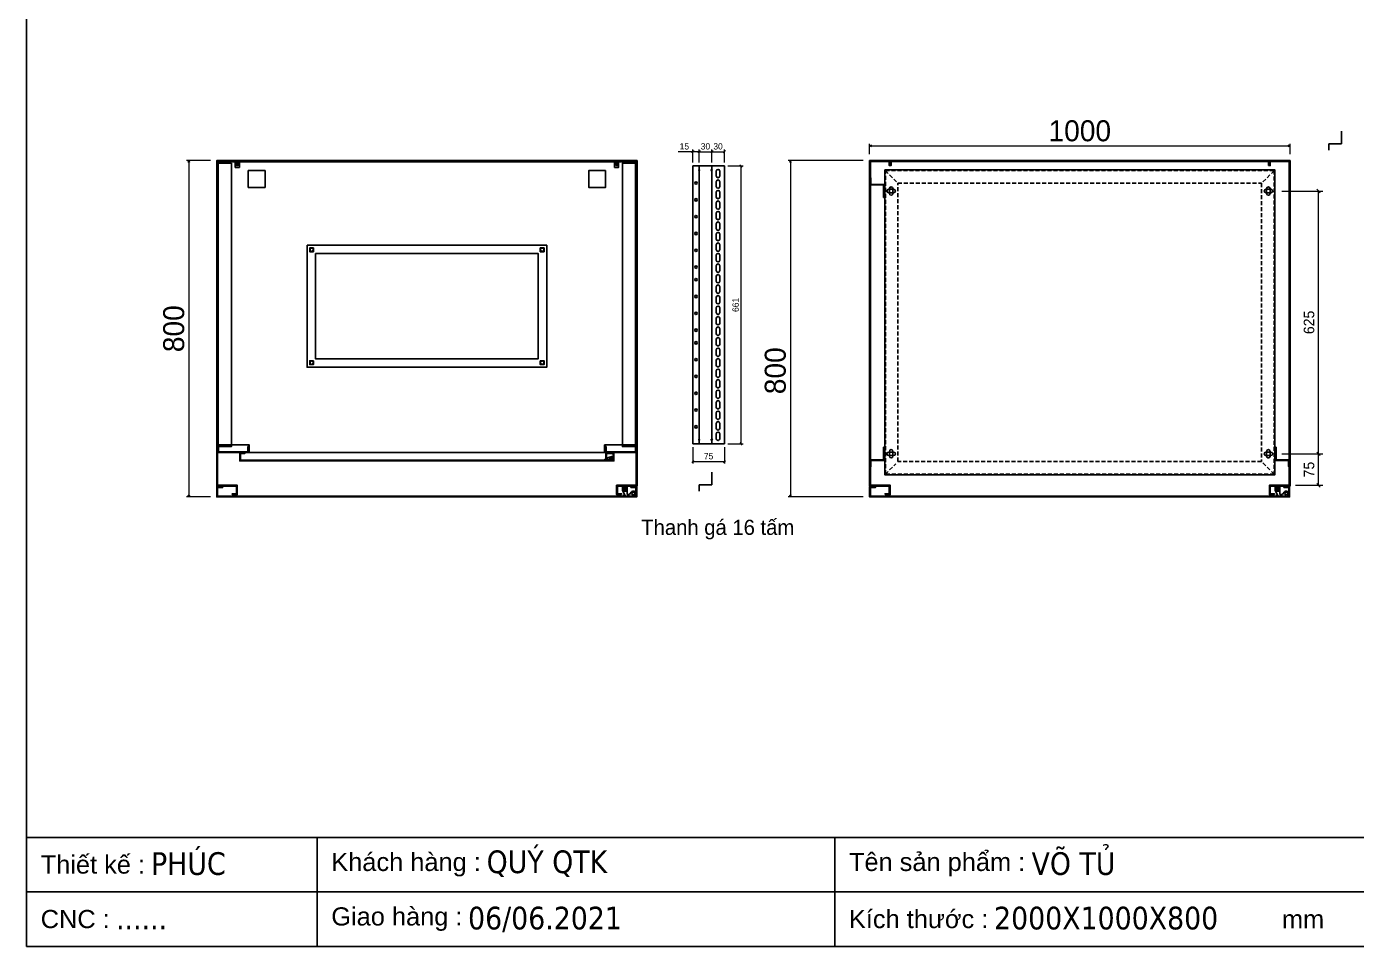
# Model space of a CAD drawing. Header units: millimetres. Extents: x 0 to 6415, y 0 to 4536.
# Drawn here: x 0 to 3163, y 0 to 2188 of the extents above; entities that cross this region are included whole.
import ezdxf
from ezdxf.enums import TextEntityAlignment as Align

# ---------------------------------------------------------------- set-up
doc = ezdxf.new("R2010")
doc.units = ezdxf.units.MM
doc.linetypes.add('HIDDEN2', pattern=[4.7625, 3.175, -1.5875])
for name, color, linetype in [('CNC', 7, 'Continuous'), ('DIM', 253, 'Continuous'), ('Ghi chu', 7, 'Continuous')]:
    doc.layers.add(name, color=color, linetype=linetype)
doc.styles.add('Arial', font='arial.ttf')
doc.styles.add('Tahoma (Input Text)', font='tahoma.ttf')
doc.dimstyles.new('CNC', dxfattribs={"dimtxt": 50, "dimasz": 5, "dimexe": 5, "dimexo": 15, "dimgap": 10, "dimtad": 1, "dimdec": 0, "dimtxsty": 'Standard', "dimblk": 'OPEN30', "dimcen": 10, "dimclrd": 5, "dimclre": 5, "dimclrt": 3, "dimazin": 3, "dimtfac": 1, "dimtdec": 0, "dimtmove": 0, "dimatfit": 3, "dimldrblk": 'ARCHTICK', "dimlwd": 9, "dimlwe": 9})
doc.dimstyles.new('Dim-15', dxfattribs={"dimtxt": 15, "dimasz": 5, "dimexe": 5, "dimexo": 8, "dimgap": 5, "dimtad": 1, "dimdec": 0, "dimtxsty": 'Standard', "dimblk": 'OBLIQUE', "dimcen": 10, "dimclrd": 5, "dimclre": 5, "dimclrt": 3, "dimazin": 3, "dimtfac": 1, "dimtdec": 0, "dimtmove": 0, "dimatfit": 3, "dimldrblk": 'OBLIQUE', "dimlwd": 9, "dimlwe": 9})
doc.dimstyles.new('Dim-25', dxfattribs={"dimtxt": 25, "dimasz": 8, "dimexe": 10, "dimexo": 15, "dimgap": 10, "dimtad": 1, "dimdec": 0, "dimtxsty": 'Standard', "dimblk": 'OBLIQUE', "dimcen": 10, "dimclrd": 5, "dimclre": 5, "dimclrt": 3, "dimazin": 3, "dimtfac": 1, "dimtdec": 0, "dimtmove": 0, "dimatfit": 3, "dimldrblk": 'OBLIQUE', "dimlwd": 9, "dimlwe": 9})

# ---------------------------------------------------------------- blocks, each defined once
blk = doc.blocks.new('HL011-1-4')
h = blk.add_hatch()
h.set_pattern_fill('ANSI31', color=2, scale=0.5, style=0)
h.paths.add_polyline_path([(2.5, 0), (8.5, 0), (8.5, 12), (2.5, 12)])
at = {"color": 1}
for p, q in [((7, 23.5), (0, 10)), ((0, 0), (0, 10)), ((11, 0), (0, 0)), ((7, 23.5), (26, 23.5)), ((11, 0), (11, 19.5)), ((11, 19.5), (17, 19.5)), ((17, 19.5), (21.2, 13.9))]:
    blk.add_line(p, q, dxfattribs=at)
at = {"color": 2}
blk.add_lwpolyline([(2.5, 0), (2.5, 12), (8.5, 12), (8.5, 0)], dxfattribs=at)
at = {"color": 1}
blk.add_lwpolyline([(5.7, 21), (3, 21), (3, 23.5), (7, 23.5)], dxfattribs=at)
blk.add_circle((26, 17.5), 3.5, dxfattribs=at)
blk.add_arc((26, 17.5), 6, 216.8699, 90, dxfattribs=at)
blk = doc.blocks.new('*D3')
at = {"color": 0, "linetype": 'ByBlock', "lineweight": -2}
for p, q in [((2005, 1903.9), (2010, 1905.3)), ((2010, 1902.6), (2005, 1903.9)), ((2005, 1903.9), (2010, 1903.9)), ((3000, 1905.3), (3005, 1903.9)), ((3005, 1903.9), (3000, 1902.6)), ((3005, 1903.9), (3000, 1903.9))]:
    blk.add_line(p, q, dxfattribs=at)
at = {"layer": 'Defpoints', "color": 0, "transparency": 16777216}
for p in [(3005, 1903.9), (2005, 1869.1), (3005, 1869.1)]:
    blk.add_point(p, dxfattribs=at)
at = {"layer": 'DIM', "color": 5, "lineweight": 9, "transparency": 16777216}
for p, q in [((2005, 1884.1), (2005, 1908.9)), ((2010, 1903.9), (3000, 1903.9)), ((3005, 1884.1), (3005, 1908.9))]:
    blk.add_line(p, q, dxfattribs=at)
at = {"layer": 'DIM', "color": 3, "transparency": 16777216, "insert": (2505, 1939.5), "char_height": 50, "attachment_point": 5}
blk.add_mtext('1000', dxfattribs=at)
blk = doc.blocks.new('_ArchTick')
at = {"color": 0, "const_width": 0.15}
blk.add_lwpolyline([(-0.5, -0.5), (0.5, 0.5)], dxfattribs=at)
blk = doc.blocks.new('_Open30')
at = {"color": 0, "linetype": 'ByBlock', "lineweight": -2}
for p, q in [((-1, 0.27), (0, 0)), ((0, 0), (-1, -0.27)), ((0, 0), (-1, 0))]:
    blk.add_line(p, q, dxfattribs=at)
blk = doc.blocks.new('*D4')
at = {"color": 0, "linetype": 'ByBlock', "lineweight": -2}
for p, q in [((1815.2, 1864.1), (1816.6, 1869.1)), ((1816.6, 1869.1), (1817.9, 1864.1)), ((1816.6, 1869.1), (1816.6, 1864.1)), ((1816.6, 1069.1), (1815.2, 1074.1)), ((1817.9, 1074.1), (1816.6, 1069.1)), ((1816.6, 1069.1), (1816.6, 1074.1))]:
    blk.add_line(p, q, dxfattribs=at)
at = {"layer": 'Defpoints', "color": 0, "transparency": 16777216}
for p in [(2005, 1869.1), (1816.6, 1069.1), (2005, 1069.1)]:
    blk.add_point(p, dxfattribs=at)
at = {"layer": 'DIM', "color": 5, "lineweight": 9, "transparency": 16777216}
for p, q in [((1990, 1869.1), (1811.6, 1869.1)), ((1816.6, 1864.1), (1816.6, 1074.1)), ((1990, 1069.1), (1811.6, 1069.1))]:
    blk.add_line(p, q, dxfattribs=at)
at = {"layer": 'DIM', "color": 3, "transparency": 16777216, "insert": (1781, 1369.1), "char_height": 50, "attachment_point": 5, "rotation": 90}
blk.add_mtext('800', dxfattribs=at)
blk = doc.blocks.new('*D11')
at = {"color": 0, "linetype": 'ByBlock', "lineweight": -2}
for p, q in [((384.4, 1864.1), (385.7, 1869.1)), ((385.7, 1869.1), (387.1, 1864.1)), ((385.7, 1869.1), (385.7, 1864.1)), ((385.7, 1069.1), (384.4, 1074.1)), ((387.1, 1074.1), (385.7, 1069.1)), ((385.7, 1069.1), (385.7, 1074.1))]:
    blk.add_line(p, q, dxfattribs=at)
at = {"layer": 'Defpoints', "color": 0, "transparency": 16777216}
for p in [(452.1, 1869.1), (385.7, 1069.1), (452.1, 1069.1)]:
    blk.add_point(p, dxfattribs=at)
at = {"layer": 'DIM', "color": 5, "lineweight": 9, "transparency": 16777216}
for p, q in [((437.1, 1869.1), (380.7, 1869.1)), ((385.7, 1864.1), (385.7, 1074.1)), ((437.1, 1069.1), (380.7, 1069.1))]:
    blk.add_line(p, q, dxfattribs=at)
at = {"layer": 'DIM', "color": 3, "transparency": 16777216, "insert": (350.2, 1469.1), "char_height": 50, "attachment_point": 5, "rotation": 90}
blk.add_mtext('800', dxfattribs=at)
blk = doc.blocks.new('HL036-1-2')
at = {"layer": 'Ghi chu', "color": 1}
for p, q in [((-3, 17.8), (-18.9, 17.8)), ((-18.9, 15.8), (-18.9, 17.8)), ((-12.1, 15.8), (-18.9, 15.8)), ((-16.4, 1), (-16.4, 14)), ((-15.6, 15), (-3.9, 17.7)), ((0, 0), (-15.4, 0)), ((-14.4, 3), (-14.4, 11.9)), ((0, 2), (-13.4, 2)), ((-13.1, 12.8), (-4.3, 9.8)), ((-6.2, 2), (-6.2, 0)), ((-1.2, 2), (-1.2, 0)), ((0, 0), (0, 2))]:
    blk.add_line(p, q, dxfattribs=at)
for radius in [4.1, 2.1]:
    blk.add_circle((-3, 13.7), radius, dxfattribs=at)
for centre, start, end in [((-15.4, 14), 102.9616, 180), ((-15.4, 1), 180, 270), ((-13.4, 11.9), 71.3254, 180), ((-13.4, 3), 180, 270)]:
    blk.add_arc(centre, 1, start, end, dxfattribs=at)
blk = doc.blocks.new('khungtenAsean2')
at = {"color": 7}
for p, q in [((2970, -1980), (0, -1980)), ((320, -1980), (320, -2100)), ((890, -1980), (890, -2100)), ((2020, -2040), (0, -2040))]:
    blk.add_line(p, q, dxfattribs=at)
blk.add_lwpolyline([(0, 0), (2970, 0), (2970, -2100), (0, -2100)], close=True, dxfattribs=at)
at = {"color": 2, "char_height": 20, "width": 917.634, "attachment_point": 4, "style": 'Arial'}
for s, insert in [('  Thiết kế :', (0, -2010)), ('  Khách hàng :', (320, -2010)), ('  Tên sản phẩm :', (890, -2010)), ('  CNC :', (0, -2070)), ('  Giao hàng :', (320, -2070)), ('  Kích thước :', (890, -2070)), ('mm', (1382.3, -2070))]:
    blk.add_mtext(s, dxfattribs=dict(at, insert=insert))
at = {"color": 1, "style": 'Tahoma (Input Text)', "flags": 8}
for tag, p in [('#01', (137.1, -2021.3)), ('#03', (506.6, -2019.3)), ('#05', (1106.6, -2021.3)), ('#07', (1834.7, -2021.3)), ('#09', (2146.7, -2021.3)), ('#02', (98.5, -2081.3)), ('#04', (486.1, -2081.3)), ('#06', (1065.3, -2081.3)), ('#08', (1817.4, -2081.3)), ('#10', (2146.7, -2081.3))]:
    blk.add_attdef(tag, p, '', height=25, dxfattribs=at)
blk.add_attdef('#11', text='', height=25, dxfattribs=at).set_placement((2915, -2067.3), align=Align.CENTER)
blk = doc.blocks.new('*D18')
at = {"color": 0, "linetype": 'ByBlock', "lineweight": -2}
for p, q in [((3077, 1167.6), (3069, 1175.6)), ((3069, 1100.6), (3077, 1092.6))]:
    blk.add_line(p, q, dxfattribs=at)
at = {"layer": 'Defpoints', "color": 0, "ltscale": 3, "transparency": 16777216}
for p in [(2970.6, 1171.6), (3073, 1171.6), (3003, 1096.6)]:
    blk.add_point(p, dxfattribs=at)
at = {"layer": 'DIM', "color": 5, "lineweight": 9, "ltscale": 3, "transparency": 16777216}
for p, q in [((2985.6, 1171.6), (3083, 1171.6)), ((3073, 1096.6), (3073, 1171.6)), ((3018, 1096.6), (3083, 1096.6))]:
    blk.add_line(p, q, dxfattribs=at)
at = {"layer": 'DIM', "color": 3, "ltscale": 3, "transparency": 16777216, "insert": (3050.3, 1134.1), "char_height": 25, "attachment_point": 5, "rotation": 90}
blk.add_mtext('75', dxfattribs=at)
blk = doc.blocks.new('_Oblique')
at = {"color": 0, "linetype": 'ByBlock', "lineweight": -2}
blk.add_line((-0.5, -0.5), (0.5, 0.5), dxfattribs=at)
blk = doc.blocks.new('*D19')
at = {"color": 0, "linetype": 'ByBlock', "lineweight": -2}
for p, q in [((3077, 1792.6), (3069, 1800.6)), ((3069, 1175.6), (3077, 1167.6))]:
    blk.add_line(p, q, dxfattribs=at)
at = {"layer": 'Defpoints', "color": 0, "ltscale": 3, "transparency": 16777216}
for p in [(2970.6, 1796.6), (3073, 1796.6), (2970.6, 1171.6)]:
    blk.add_point(p, dxfattribs=at)
at = {"layer": 'DIM', "color": 5, "lineweight": 9, "ltscale": 3, "transparency": 16777216}
for p, q in [((2985.6, 1796.6), (3083, 1796.6)), ((3073, 1171.6), (3073, 1796.6)), ((2985.6, 1171.6), (3083, 1171.6))]:
    blk.add_line(p, q, dxfattribs=at)
at = {"layer": 'DIM', "color": 3, "ltscale": 3, "transparency": 16777216, "insert": (3050.3, 1484.1), "char_height": 25, "attachment_point": 5, "rotation": 90}
blk.add_mtext('625', dxfattribs=at)
blk = doc.blocks.new('ovan8.5x20')
at = {"layer": 'CNC', "color": 2, "lineweight": -3}
for p, q in [((5.7, 4.2), (-5.8, 4.2)), ((-5.8, -4.2), (5.7, -4.2))]:
    blk.add_line(p, q, dxfattribs=at)
for centre, start, end in [((-5.8, 0), 90, 270), ((5.7, 0), 270, 90)]:
    blk.add_arc(centre, 4.25, start, end, dxfattribs=at)
blk = doc.blocks.new('*D25')
at = {"color": 0, "linetype": 'ByBlock', "lineweight": -2}
for p, q in [((1701.6, 1853.6), (1696.6, 1858.6)), ((1696.6, 1197.6), (1701.6, 1192.6))]:
    blk.add_line(p, q, dxfattribs=at)
at = {"layer": 'Defpoints', "color": 0, "transparency": 16777216}
for p in [(1659.6, 1856.1), (1659.6, 1195.1), (1699.1, 1195.1)]:
    blk.add_point(p, dxfattribs=at)
at = {"layer": 'DIM', "color": 5, "lineweight": 9, "transparency": 16777216}
for p, q in [((1667.6, 1856.1), (1704.1, 1856.1)), ((1699.1, 1856.1), (1699.1, 1195.1)), ((1667.6, 1195.1), (1704.1, 1195.1))]:
    blk.add_line(p, q, dxfattribs=at)
at = {"layer": 'DIM', "color": 3, "transparency": 16777216, "insert": (1686.4, 1525.6), "char_height": 15, "attachment_point": 5, "rotation": 90}
blk.add_mtext('661', dxfattribs=at)
blk = doc.blocks.new('*D26')
at = {"color": 0, "linetype": 'ByBlock', "lineweight": -2}
for p, q in [((1587.1, 1155.8), (1582.1, 1150.8)), ((1657.1, 1150.8), (1662.1, 1155.8))]:
    blk.add_line(p, q, dxfattribs=at)
at = {"layer": 'Defpoints', "color": 0, "transparency": 16777216}
for p in [(1584.6, 1195.1), (1659.6, 1195.1), (1659.6, 1153.3)]:
    blk.add_point(p, dxfattribs=at)
at = {"layer": 'DIM', "color": 5, "lineweight": 9, "transparency": 16777216}
for p, q in [((1584.6, 1187.1), (1584.6, 1148.3)), ((1659.6, 1187.1), (1659.6, 1148.3)), ((1584.6, 1153.3), (1659.6, 1153.3))]:
    blk.add_line(p, q, dxfattribs=at)
at = {"layer": 'DIM', "color": 3, "transparency": 16777216, "insert": (1622.1, 1165.9), "char_height": 15, "attachment_point": 5}
blk.add_mtext('75', dxfattribs=at)
blk = doc.blocks.new('*D27')
at = {"color": 0, "linetype": 'ByBlock', "lineweight": -2}
for p, q in [((1602.1, 1892.6), (1597.1, 1887.6)), ((1627.1, 1887.6), (1632.1, 1892.6))]:
    blk.add_line(p, q, dxfattribs=at)
at = {"layer": 'Defpoints', "color": 0, "transparency": 16777216}
for p in [(1629.6, 1890.1), (1599.6, 1856.1), (1629.6, 1856.1)]:
    blk.add_point(p, dxfattribs=at)
at = {"layer": 'DIM', "color": 5, "lineweight": 9, "transparency": 16777216}
for p, q in [((1599.6, 1864.1), (1599.6, 1895.1)), ((1599.6, 1890.1), (1629.6, 1890.1)), ((1629.6, 1864.1), (1629.6, 1895.1))]:
    blk.add_line(p, q, dxfattribs=at)
at = {"layer": 'DIM', "color": 3, "transparency": 16777216, "insert": (1614.6, 1902.7), "char_height": 15, "attachment_point": 5}
blk.add_mtext('30', dxfattribs=at)
blk = doc.blocks.new('*D28')
at = {"color": 0, "linetype": 'ByBlock', "lineweight": -2}
for p, q in [((1632.1, 1892.6), (1627.1, 1887.6)), ((1657.1, 1887.6), (1662.1, 1892.6))]:
    blk.add_line(p, q, dxfattribs=at)
at = {"layer": 'Defpoints', "color": 0, "transparency": 16777216}
for p in [(1659.6, 1890.1), (1629.6, 1856.1), (1659.6, 1856.1)]:
    blk.add_point(p, dxfattribs=at)
at = {"layer": 'DIM', "color": 5, "lineweight": 9, "transparency": 16777216}
for p, q in [((1629.6, 1864.1), (1629.6, 1895.1)), ((1629.6, 1890.1), (1659.6, 1890.1)), ((1659.6, 1864.1), (1659.6, 1895.1))]:
    blk.add_line(p, q, dxfattribs=at)
at = {"layer": 'DIM', "color": 3, "transparency": 16777216, "insert": (1644.6, 1902.7), "char_height": 15, "attachment_point": 5}
blk.add_mtext('30', dxfattribs=at)
blk = doc.blocks.new('*D29')
at = {"color": 0, "linetype": 'ByBlock', "lineweight": -2}
for p, q in [((1587.1, 1892.6), (1582.1, 1887.6)), ((1597.1, 1887.6), (1602.1, 1892.6))]:
    blk.add_line(p, q, dxfattribs=at)
at = {"layer": 'Defpoints', "color": 0, "transparency": 16777216}
for p in [(1584.6, 1890.1), (1584.6, 1856.1), (1599.6, 1856.1)]:
    blk.add_point(p, dxfattribs=at)
at = {"layer": 'DIM', "color": 5, "lineweight": 9, "transparency": 16777216}
for p, q in [((1584.6, 1890.1), (1549.4, 1890.1)), ((1584.6, 1864.1), (1584.6, 1895.1)), ((1599.6, 1890.1), (1584.6, 1890.1)), ((1599.6, 1864.1), (1599.6, 1895.1))]:
    blk.add_line(p, q, dxfattribs=at)
at = {"layer": 'DIM', "color": 3, "transparency": 16777216, "insert": (1564.5, 1902.7), "char_height": 15, "attachment_point": 5}
blk.add_mtext('15', dxfattribs=at)
blk = doc.blocks.new('f3daunguoc')
at = {"layer": 'CNC', "color": 2, "lineweight": -3}
blk.add_circle((0, 0), 1.5, dxfattribs=at)
blk = doc.blocks.new('f2dauxuoi')
at = {"layer": 'CNC', "color": 2, "lineweight": -3}
blk.add_circle((0, 0), 1, dxfattribs=at)

msp = doc.modelspace()

# ---------------------------------------------------------------- linework, layer by layer
at = {"color": 7}
for p, q in [((3127.7, 1908.9), (3127.7, 1938.9)), ((3097.7, 1908.9), (3127.7, 1908.9)), ((3097.7, 1908.9), (3097.7, 1893.9)), ((1584.6, 1856.1), (1659.6, 1856.1)), ((1584.6, 1195.1), (1584.6, 1856.1)), ((1599.6, 1195.1), (1599.6, 1856.1)), ((1629.6, 1195.1), (1629.6, 1856.1)), ((1659.6, 1856.1), (1659.6, 1195.1)), ((1659.6, 1195.1), (1584.6, 1195.1)), ((1629.6, 1097.6), (1629.6, 1127.6)), ((1599.6, 1097.6), (1629.6, 1097.6)), ((1599.6, 1097.6), (1599.6, 1082.6))]:
    msp.add_line(p, q, dxfattribs=at)
at = {"color": 3, "linetype": 'HIDDEN2', "ltscale": 3}
for p, q in [((2042.5, 1845.1), (2072.5, 1815.1)), ((2967.5, 1845.1), (2937.5, 1815.1)), ((2042.5, 1123.1), (2067.5, 1148.1)), ((2967.5, 1123.1), (2937.5, 1153.1))]:
    msp.add_line(p, q, dxfattribs=at)
at = {"color": 3, "ltscale": 3}
for p, q in [((529.6, 1174.6), (529.6, 1174.6)), ((1374.6, 1174.6), (1374.6, 1174.6))]:
    msp.add_line(p, q, dxfattribs=at)
at = {"color": 7}
for points in [[(489.1, 1074.6), (501.1, 1074.6), (501.1, 1096.6), (454.1, 1096.6), (454.1, 1867.1), (499.1, 1867.1), (499.1, 1857.1), (501.1, 1857.1), (501.1, 1857.1), (501.1, 1857.1), (501.1, 1857.1), (501.1, 1857.1), (501.1, 1869.1), (452.1, 1869.1), (452.1, 1094.6), (499.1, 1094.6), (499.1, 1076.6), (489.1, 1076.6)], [(1401.1, 1857.1), (1401.1, 1867.1), (503.1, 1867.1), (503.1, 1857.1), (501.1, 1857.1), (501.1, 1869.1), (1403.1, 1869.1), (1403.1, 1857.1)], [(1415.1, 1074.6), (1403.1, 1074.6), (1403.1, 1096.6), (1450.1, 1096.6), (1450.1, 1867.1), (1405.1, 1867.1), (1405.1, 1857.1), (1403.1, 1857.1), (1403.1, 1857.1), (1403.1, 1857.1), (1403.1, 1857.1), (1403.1, 1857.1), (1403.1, 1869.1), (1452.1, 1869.1), (1452.1, 1094.6), (1405.1, 1094.6), (1405.1, 1076.6), (1415.1, 1076.6)], [(2042, 1074.6), (2054, 1074.6), (2054, 1096.6), (2007, 1096.6), (2007, 1867.1), (2052, 1867.1), (2052, 1857.1), (2054, 1857.1), (2054, 1857.1), (2054, 1857.1), (2054, 1857.1), (2054, 1857.1), (2054, 1869.1), (2005, 1869.1), (2005, 1094.6), (2052, 1094.6), (2052, 1076.6), (2042, 1076.6)], [(2954, 1857.1), (2954, 1867.1), (2056, 1867.1), (2056, 1857.1), (2054, 1857.1), (2054, 1869.1), (2956, 1869.1), (2956, 1857.1)], [(2968, 1074.6), (2956, 1074.6), (2956, 1096.6), (3003, 1096.6), (3003, 1867.1), (2958, 1867.1), (2958, 1857.1), (2956, 1857.1), (2956, 1857.1), (2958, 1857.1), (2958, 1857.1), (2956, 1857.1), (2956, 1869.1), (3005, 1869.1), (3005, 1094.6), (2958, 1094.6), (2958, 1076.6), (2968, 1076.6)], [(1437.1, 1091.1), (1449.1, 1091.1), (1449.1, 1071.1), (454.1, 1071.1), (454.1, 1091.1), (466.1, 1091.1), (466.1, 1093.1), (452.1, 1093.1), (452.1, 1069.1), (1451.1, 1069.1), (1451.1, 1093.1), (1437.1, 1093.1)], [(2990, 1091.1), (3002, 1091.1), (3002, 1071.1), (2007, 1071.1), (2007, 1091.1), (2019, 1091.1), (2019, 1093.1), (2005, 1093.1), (2005, 1069.1), (3004, 1069.1), (3004, 1093.1), (2990, 1093.1)]]:
    msp.add_lwpolyline(points, close=True, dxfattribs=at)
at = {"color": 8}
for points in [[(454.1, 1862.6), (487.1, 1862.6), (487.1, 1188.6), (454.1, 1188.6)], [(1450.1, 1862.6), (1417.1, 1862.6), (1417.1, 1188.6), (1450.1, 1188.6)], [(2038.2, 1781), (2038.2, 1811), (2007, 1811), (2007, 1827.2), (2008.2, 1827.2), (2008.2, 1812.2), (2039.4, 1812.2), (2039.4, 1781)], [(2038.2, 1187.2), (2038.2, 1157.2), (2007, 1157.2), (2007, 1141), (2008.2, 1141), (2008.2, 1156), (2039.4, 1156), (2039.4, 1187.2)], [(2971.8, 1187.2), (2971.8, 1157.2), (3003, 1157.2), (3003, 1141), (3001.8, 1141), (3001.8, 1156), (2970.6, 1156), (2970.6, 1187.2)]]:
    msp.add_lwpolyline(points, close=True, dxfattribs=at)
at = {"color": 3, "ltscale": 3}
for points in [[(1398.1, 1852.6), (1408.1, 1852.6), (1408.1, 1865.6), (1448.6, 1865.6), (1448.6, 1192.6), (1374.6, 1192.6), (1374.6, 1174.6), (529.6, 1174.6), (529.6, 1192.6), (455.6, 1192.6), (455.6, 1865.6), (496.1, 1865.6), (496.1, 1852.6), (506.1, 1852.6), (506.1, 1865.6), (1398.1, 1865.6)], [(2041, 1846.6), (2969, 1846.6), (2969, 1121.6), (2041, 1121.6)]]:
    msp.add_lwpolyline(points, close=True, dxfattribs=at)
at = {"color": 2, "ltscale": 3}
for points in [[(527.1, 1845.1), (567.1, 1845.1), (567.1, 1805.1), (527.1, 1805.1)], [(1377.1, 1845.1), (1337.1, 1845.1), (1337.1, 1805.1), (1377.1, 1805.1)]]:
    msp.add_lwpolyline(points, close=True, dxfattribs=at)
at = {"color": 3, "linetype": 'HIDDEN2', "ltscale": 3}
for points in [[(2042.5, 1845.1), (2967.5, 1845.1), (2967.5, 1123.1), (2042.5, 1123.1)], [(2072.5, 1815.1), (2937.5, 1815.1), (2937.5, 1153.1), (2072.5, 1153.1)]]:
    msp.add_lwpolyline(points, close=True, dxfattribs=at)
at = {"color": 2}
for points in [[(667.1, 1667.6), (1237.1, 1667.6), (1237.1, 1377.6), (667.1, 1377.6)], [(682.3, 1652.3), (673.3, 1652.3), (673.3, 1661.3), (682.3, 1661.3)], [(687.1, 1647.6), (1217.1, 1647.6), (1217.1, 1397.6), (687.1, 1397.6)], [(1221.8, 1652.3), (1230.8, 1652.3), (1230.8, 1661.3), (1221.8, 1661.3)], [(682.3, 1392.8), (673.3, 1392.8), (673.3, 1383.8), (682.3, 1383.8)], [(1221.8, 1392.8), (1230.8, 1392.8), (1230.8, 1383.8), (1221.8, 1383.8)]]:
    msp.add_lwpolyline(points, close=True, dxfattribs=at)
at = {"color": 3}
for points in [[(526.1, 1188.6), (526.1, 1176.6), (456.1, 1176.6), (456.1, 1188.6), (454.1, 1188.6), (454.1, 1174.6), (528.1, 1174.6), (528.1, 1188.6)], [(1378.1, 1188.6), (1378.1, 1176.6), (1448.1, 1176.6), (1448.1, 1188.6), (1450.1, 1188.6), (1450.1, 1174.6), (1376.1, 1174.6), (1376.1, 1188.6)]]:
    msp.add_lwpolyline(points, close=True, dxfattribs=at)
at = {"color": 6}
msp.add_lwpolyline([(1385.1, 1174.6), (1397.1, 1174.6), (1397.1, 1154.6), (507.1, 1154.6), (507.1, 1174.6), (519.1, 1174.6), (519.1, 1172.6), (509.1, 1172.6), (509.1, 1156.6), (1395.1, 1156.6), (1395.1, 1172.6), (1385.1, 1172.6)], close=True, dxfattribs=at)
at = {"color": 2}
for centre in [(1592.1, 1815.6), (1592.1, 1775.6), (1592.1, 1735.6), (1592.1, 1695.6), (1592.1, 1655.6), (1592.1, 1615.6), (1592.1, 1585.6), (1592.1, 1545.6), (1592.1, 1505.6), (1592.1, 1465.6), (1592.1, 1435.6), (1592.1, 1395.6), (1592.1, 1355.6), (1592.1, 1315.6), (1592.1, 1275.6), (1592.1, 1235.6)]:
    msp.add_circle(centre, 3, dxfattribs=at)
at = {"color": 7}
for centre in [(677.8, 1656.8), (1226.3, 1656.8), (677.8, 1388.3), (1226.3, 1388.3)]:
    msp.add_circle(centre, 4, dxfattribs=at)

# ---------------------------------------------------------------- block references
ref = msp.add_blockref('khungtenAsean2', (0, 4536), dxfattribs=dict(at, xscale=2.159999999999854, yscale=2.159999999999854, zscale=2.159999999999854))
ref.add_attrib('#06', '2000X1000X800', (2301.1, 40.4), dxfattribs={"color": 1, "height": 54, "style": 'Tahoma (Input Text)'})
ref.add_attrib('#05', 'VÕ TỦ', (2390.3, 170), dxfattribs={"color": 1, "height": 54, "style": 'Tahoma (Input Text)'})
ref.add_attrib('#04', '06/06.2021', (1050, 40.4), dxfattribs={"color": 1, "height": 54, "style": 'Tahoma (Input Text)'})
ref.add_attrib('#03', 'QUÝ QTK', (1094.2, 174.3), dxfattribs={"color": 1, "height": 54, "style": 'Tahoma (Input Text)'})
ref.add_attrib('#02', '......', (212.7, 40.4), dxfattribs={"color": 1, "height": 54, "style": 'Tahoma (Input Text)'})
ref.add_attrib('#01', 'PHÚC', (296, 170), dxfattribs={"color": 1, "height": 54, "style": 'Tahoma (Input Text)'})
at = {"lineweight": -3, "xscale": -1}
msp.add_blockref('f2dauxuoi', (1599.6, 1846.1), dxfattribs=at)
at = {"lineweight": -3}
for name, p, rotation in [('f3daunguoc', (1629.6, 1846.1), 270), ('f2dauxuoi', (1599.6, 1205.1), 180)]:
    msp.add_blockref(name, p, dxfattribs=dict(at, rotation=rotation))
at = {"lineweight": -3, "xscale": -1, "rotation": 270}
msp.add_blockref('f3daunguoc', (1629.6, 1205.1), dxfattribs=at)
at = {"color": 7, "xscale": -1, "rotation": 180}
for name, p in [('HL036-1-2', (1394, 1174.4)), ('HL011-1-4', (1417.1, 1094.6)), ('HL011-1-4', (2970, 1094.6))]:
    msp.add_blockref(name, p, dxfattribs=at)
at = {"layer": 'CNC', "lineweight": -3, "xscale": -1}
for p, rotation in [((1644.6, 1838.1), 270), ((1644.6, 1813.1), 270), ((2953.6, 1796.6), 270), ((2953.6, 1796.6), 270), ((1644.6, 1788.1), 270), ((1644.6, 1763.1), 270), ((1644.6, 1738.1), 270), ((1644.6, 1713.1), 270), ((1644.6, 1688.1), 270), ((1644.6, 1663.1), 270), ((1644.6, 1638.1), 270), ((1644.6, 1613.1), 270), ((1644.6, 1588.1), 270), ((1644.6, 1563.1), 270), ((1644.6, 1538.1), 270), ((1644.6, 1513.1), 270), ((2056.4, 1171.6), 180), ((2056.4, 1171.6), 90), ((2056.4, 1171.6), 90)]:
    msp.add_blockref('ovan8.5x20', p, dxfattribs=dict(at, rotation=rotation))
at = {"layer": 'CNC', "lineweight": -3}
for p, rotation in [((2056.4, 1796.6), 90), ((2056.4, 1796.6), 90), ((1644.6, 1488.1), 270), ((1644.6, 1463.1), 270), ((1644.6, 1438.1), 270), ((1644.6, 1413.1), 270), ((1644.6, 1388.1), 270), ((1644.6, 1363.1), 270), ((1644.6, 1338.1), 270), ((1644.6, 1313.1), 270), ((1644.6, 1288.1), 270), ((1644.6, 1263.1), 270), ((1644.6, 1238.1), 270), ((1644.6, 1213.1), 270), ((2953.6, 1171.6), 180), ((2953.6, 1171.6), 270), ((2953.6, 1171.6), 270)]:
    msp.add_blockref('ovan8.5x20', p, dxfattribs=dict(at, rotation=rotation))
msp.add_blockref('ovan8.5x20', (2056.4, 1796.6), dxfattribs=at)
at = {"layer": 'CNC', "lineweight": -3, "xscale": -1}
msp.add_blockref('ovan8.5x20', (2953.6, 1796.6), dxfattribs=at)

# ---------------------------------------------------------------- texts
at = {"color": 2, "insert": (1643.9, 991.3), "char_height": 36, "width": 775, "attachment_point": 5}
msp.add_mtext('Thanh gá 16 tấm', dxfattribs=at)

# ---------------------------------------------------------------- dimensions: what is measured, and where the dimension line sits
at = {"layer": 'DIM'}
dim = msp.add_linear_dim(base=(3005, 1903.9), p1=(2005, 1869.1), p2=(3005, 1869.1), dimstyle='CNC', dxfattribs=at)
dim.commit()
dim.dimension.update_dxf_attribs({"geometry": '*D3', "text_midpoint": (2505, 1939.5)})
at = {"layer": 'DIM', "color": 7}
for base, p1, p2, picture, middle in [((1584.6, 1890.1), (1599.6, 1856.1), (1584.6, 1856.1), '*D29', (1564.5, 1902.7)), ((1659.6, 1153.3), (1584.6, 1195.1), (1659.6, 1195.1), '*D26', (1622.1, 1165.9))]:
    dim = msp.add_linear_dim(base=base, p1=p1, p2=p2, dimstyle='Dim-15', dxfattribs=at)
    dim.commit()
    dim.dimension.update_dxf_attribs({"geometry": picture, "text_midpoint": middle})
for base, p1, p2, picture, middle in [((1629.6, 1890.1), (1599.6, 1856.1), (1629.6, 1856.1), '*D27', (1614.6, 1890.1)), ((1659.6, 1890.1), (1629.6, 1856.1), (1659.6, 1856.1), '*D28', (1644.6, 1890.1))]:
    dim = msp.add_linear_dim(base=base, p1=p1, p2=p2, dimstyle='Dim-15', dxfattribs=at)
    dim.commit()
    dim.dimension.update_dxf_attribs({"geometry": picture, "text_midpoint": middle, "dimtype": 160})
at = {"layer": 'DIM'}
dim = msp.add_linear_dim(base=(385.7, 1069.1), p1=(452.1, 1869.1), p2=(452.1, 1069.1), angle=90, dimstyle='CNC', dxfattribs=at)
dim.commit()
dim.dimension.update_dxf_attribs({"geometry": '*D11', "text_midpoint": (350.2, 1469.1)})
dim = msp.add_linear_dim(base=(1816.6, 1069.1), p1=(2005, 1869.1), p2=(2005, 1069.1), angle=90, dimstyle='CNC', dxfattribs=at)
dim.commit()
dim.dimension.update_dxf_attribs({"geometry": '*D4', "text_midpoint": (1816.6, 1369.1), "dimtype": 160})
at = {"layer": 'DIM', "color": 7}
dim = msp.add_linear_dim(base=(1699.1, 1195.1), p1=(1659.6, 1856.1), p2=(1659.6, 1195.1), angle=90, dimstyle='Dim-15', dxfattribs=at)
dim.commit()
dim.dimension.update_dxf_attribs({"geometry": '*D25', "text_midpoint": (1686.4, 1525.6)})
at = {"layer": 'DIM', "color": 7, "ltscale": 3}
for base, p1, p2, picture, middle in [((3073, 1796.6), (2970.6, 1171.6), (2970.6, 1796.6), '*D19', (3050.3, 1484.1)), ((3073, 1171.6), (3003, 1096.6), (2970.6, 1171.6), '*D18', (3050.3, 1134.1))]:
    dim = msp.add_linear_dim(base=base, p1=p1, p2=p2, angle=90, dimstyle='Dim-25', dxfattribs=at)
    dim.commit()
    dim.dimension.update_dxf_attribs({"geometry": picture, "text_midpoint": middle})

doc.saveas('drawing.dxf')
